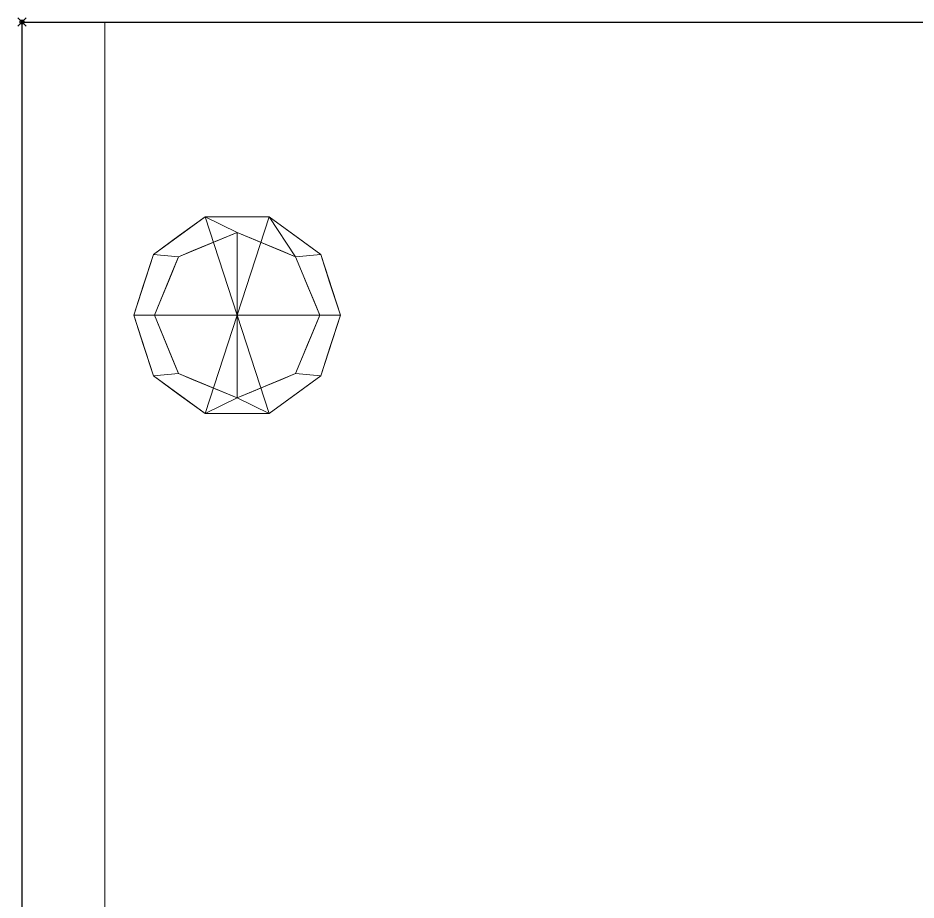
# Model space of a CAD drawing. Extents: x -1 to 433, y -517 to 92.
# Drawn here: x -1 to 216.2, y -212.4 to 1 of the extents above; entities that cross this region are included whole.
import ezdxf

# ---------------------------------------------------------------- set-up
doc = ezdxf.new("R2010")
doc.units = 0
doc.header["$PDMODE"] = 35
for name, color, linetype in [('IQ_200_2D', 1, 'Continuous'), ('IQ_200_3D', 1, 'Continuous'), ('IQ_INS_3D', 3, 'Continuous')]:
    doc.layers.add(name, color=color, linetype=linetype)

msp = doc.modelspace()

# ---------------------------------------------------------------- linework, layer by layer
at = {"layer": 'IQ_200_2D'}
for p, q in [((0, 0), (405, 0)), ((0, -515), (0, 0))]:
    msp.add_line(p, q, dxfattribs=at)
at = {"layer": 'IQ_INS_3D'}
msp.add_point((0, 0), dxfattribs=at)

# ---------------------------------------------------------------- meshes
at = {"layer": 'IQ_200_3D', "lineweight": 9}
mesh = msp.add_polyface(dxfattribs=at)
corners = [(0, 0, 896), (0, 0, 876), (0, -515, 876), (0, -515, 886), (0, -514.66, 888.59), (0, -513.66, 891), (0, -512.07, 893.07), (0, -510, 894.66), (0, -507.59, 895.66), (0, -505, 896)]
mesh.append_faces([[corners[k] for k in face] for face in [(5, 8, 3, 4)]], dxfattribs={"vtx0": -1, "vtx1": -1})
mesh.append_faces([[corners[k] for k in face] for face in [(9, 2, 3, 8)]], dxfattribs={"vtx0": -1, "vtx2": -1})
mesh.append_faces([[corners[k] for k in face] for face in [(5, 6, 7, 8), (9, 0, 1, 2)]], dxfattribs={"vtx3": -1})
mesh = msp.add_polyface(dxfattribs=at)
corners = [(405, 0, 896), (0, 0, 896), (0, -505, 896), (405, -505, 896)]
mesh.append_faces([[corners[k] for k in face] for face in [(0, 1, 2, 3)]])
mesh = msp.add_polyface(dxfattribs=at)
corners = [(405, -515, 876), (0, -515, 876), (0, 0, 876), (405, 0, 876)]
mesh.append_faces([[corners[k] for k in face] for face in [(0, 1, 2, 3)]])
mesh = msp.add_polyface(dxfattribs=at)
corners = [(405, 0, 876), (0, 0, 876), (0, 0, 896), (405, 0, 896)]
mesh.append_faces([[corners[k] for k in face] for face in [(0, 1, 2, 3)]])
mesh = msp.add_polyface(dxfattribs=at)
corners = [(0, 0, 876), (0, -515, 876), (20, -515, 876), (20, 0, 876)]
mesh.append_faces([[corners[k] for k in face] for face in [(0, 1, 2, 3)]])
mesh = msp.add_polyface(dxfattribs=at)
corners = [(20, -515, 152), (0, -515, 152), (0, 0, 152), (20, 0, 152)]
mesh.append_faces([[corners[k] for k in face] for face in [(0, 1, 2, 3)]])
mesh = msp.add_polyface(dxfattribs=at)
corners = [(20, 0, 876), (20, 0, 152), (0, 0, 152), (0, 0, 876)]
mesh.append_faces([[corners[k] for k in face] for face in [(0, 1, 2, 3)]])
mesh = msp.add_polyface(dxfattribs=at)
corners = [(0, 0, 876), (0, 0, 152), (0, -515, 152), (0, -515, 876)]
mesh.append_faces([[corners[k] for k in face] for face in [(0, 1, 2, 3)]])
mesh = msp.add_polyface(dxfattribs=at)
corners = [(20, -515, 876), (20, -515, 152), (20, 0, 152), (20, 0, 876)]
mesh.append_faces([[corners[k] for k in face] for face in [(0, 1, 2, 3)]])
mesh = msp.add_polyface(dxfattribs=at)
corners = [(20, 0, 876), (20, -475, 876), (385, -475, 876), (385, 0, 876)]
mesh.append_faces([[corners[k] for k in face] for face in [(0, 1, 2, 3)]])
mesh = msp.add_polyface(dxfattribs=at)
corners = [(385, -475, 152), (20, -475, 152), (20, 0, 152), (385, 0, 152)]
mesh.append_faces([[corners[k] for k in face] for face in [(0, 1, 2, 3)]])
mesh = msp.add_polyface(dxfattribs=at)
corners = [(385, 0, 876), (385, 0, 152), (20, 0, 152), (20, 0, 876)]
mesh.append_faces([[corners[k] for k in face] for face in [(0, 1, 2, 3)]])
mesh = msp.add_polyface(dxfattribs=at)
corners = [(20, 0, 876), (20, 0, 152), (20, -475, 152), (20, -475, 876)]
mesh.append_faces([[corners[k] for k in face] for face in [(0, 1, 2, 3)]])
mesh = msp.add_polyface(dxfattribs=at)
corners = [(52, -70.9, 152), (77, -70.9, 152), (72.23, -56.21, 152), (59.73, -47.12, 152), (44.27, -47.12, 152), (31.77, -56.21, 152), (27, -70.9, 152)]
mesh.append_faces([[corners[k] for k in face] for face in [(4, 0, 3)]], dxfattribs={"vtx0": -1, "vtx1": -1})
mesh.append_faces([[corners[k] for k in face] for face in [(2, 3, 0, 1)]], dxfattribs={"vtx1": -1})
mesh.append_faces([[corners[k] for k in face] for face in [(5, 6, 0, 4)]], dxfattribs={"vtx2": -1})
mesh = msp.add_polyface(dxfattribs=at)
corners = [(77, -70.9, 152), (77, -70.9, 60), (72.23, -56.21, 60), (59.73, -47.12, 60), (44.27, -47.12, 60), (31.77, -56.21, 60), (27, -70.9, 60), (27, -70.9, 152), (31.77, -56.21, 152), (44.27, -47.12, 152), (59.73, -47.12, 152), (72.23, -56.21, 152), (29.52, -63.15, 152), (29.39, -63.55, 60), (38.02, -51.66, 60), (38.02, -51.66, 152), (52, -47.12, 152), (52, -47.12, 60), (65.98, -51.66, 60), (65.98, -51.66, 152), (74.48, -63.15, 60), (74.61, -63.55, 152)]
mesh.append_faces([[corners[k] for k in face] for face in [(13, 12, 5), (12, 13, 7), (21, 20, 11), (20, 21, 1), (2, 11, 20)]], dxfattribs={"vtx0": -1, "vtx1": -1})
mesh.append_faces([[corners[k] for k in face] for face in [(5, 8, 15, 14), (14, 15, 9, 4), (10, 3, 17, 16), (3, 10, 19, 18), (11, 2, 18, 19), (4, 9, 16, 17)]], dxfattribs={"vtx0": -1, "vtx2": -1})
mesh.append_faces([[corners[k] for k in face] for face in [(6, 7, 13)]], dxfattribs={"vtx1": -1})
mesh.append_faces([[corners[k] for k in face] for face in [(12, 8, 5)]], dxfattribs={"vtx1": -1, "vtx2": -1})
mesh.append_faces([[corners[k] for k in face] for face in [(21, 0, 1)]], dxfattribs={"vtx2": -1})
mesh = msp.add_polyface(dxfattribs=at)
corners = [(77, -70.9, 60), (72, -70.9, 60), (66.14, -56.76, 60), (52, -50.9, 60), (37.86, -56.76, 60), (32, -70.9, 60), (27, -70.9, 60), (31.77, -56.21, 60), (44.27, -47.12, 60), (59.73, -47.12, 60), (72.23, -56.21, 60)]
mesh.append_faces([[corners[k] for k in face] for face in [(4, 7, 8, 3), (9, 2, 3, 8), (2, 9, 10)]], dxfattribs={"vtx0": -1, "vtx2": -1})
mesh.append_faces([[corners[k] for k in face] for face in [(1, 2, 10, 0)]], dxfattribs={"vtx1": -1})
mesh.append_faces([[corners[k] for k in face] for face in [(5, 6, 7, 4)]], dxfattribs={"vtx2": -1})
mesh = msp.add_polyface(dxfattribs=at)
corners = [(72, -70.9, 60), (72, -70.9, 0), (66.14, -56.76, 0), (52, -50.9, 0), (37.86, -56.76, 0), (32, -70.9, 0), (32, -70.9, 60), (37.86, -56.76, 60), (52, -50.9, 60), (66.14, -56.76, 60), (35.39, -62.72, 60), (34.93, -63.83, 0), (36.39, -60.29, 0), (44.93, -53.83, 60), (44.93, -53.83, 0), (48.46, -52.36, 0), (69.07, -63.83, 60), (69.07, -63.83, 0), (70.31, -66.81, 0), (59.07, -53.83, 0), (59.07, -53.83, 60), (55.54, -52.36, 60), (33.69, -66.81, 60), (41.39, -55.29, 0), (41.39, -55.29, 60), (48.46, -52.36, 60), (67.61, -60.29, 60), (67.61, -60.29, 0), (70.54, -67.36, 60), (62.61, -55.29, 0), (62.61, -55.29, 60), (55.54, -52.36, 0), (33.46, -67.36, 0)]
mesh.append_faces([[corners[k] for k in face] for face in [(17, 16, 18), (18, 28, 1), (22, 32, 6)]], dxfattribs={"vtx0": -1, "vtx1": -1})
mesh.append_faces([[corners[k] for k in face] for face in [(11, 22, 10), (8, 3, 15, 25), (12, 10, 7), (23, 24, 13, 14), (21, 31, 3, 8), (30, 29, 19, 20), (14, 13, 25, 15), (26, 27, 2, 9), (29, 30, 9, 2), (4, 7, 24, 23), (16, 17, 27, 26), (20, 19, 31, 21), (18, 16, 28), (22, 11, 32)]], dxfattribs={"vtx0": -1, "vtx2": -1})
mesh.append_faces([[corners[k] for k in face] for face in [(0, 1, 28), (5, 6, 32)]], dxfattribs={"vtx1": -1})
mesh.append_faces([[corners[k] for k in face] for face in [(4, 12, 7), (12, 11, 10)]], dxfattribs={"vtx1": -1, "vtx2": -1})
mesh = msp.add_polyface(dxfattribs=at)
corners = [(72, -70.9, 0), (52, -70.9, 0), (32, -70.9, 0), (37.86, -56.76, 0), (52, -50.9, 0), (66.14, -56.76, 0)]
mesh.append_faces([[corners[k] for k in face] for face in [(5, 0, 1, 4)]], dxfattribs={"vtx2": -1})
mesh.append_faces([[corners[k] for k in face] for face in [(1, 2, 3, 4)]], dxfattribs={"vtx3": -1})
mesh = msp.add_polyface(dxfattribs=at)
corners = [(52, -70.9, 152), (27, -70.9, 152), (31.77, -85.59, 152), (44.27, -94.68, 152), (59.73, -94.68, 152), (72.23, -85.59, 152), (77, -70.9, 152)]
mesh.append_faces([[corners[k] for k in face] for face in [(2, 3, 0, 1)]], dxfattribs={"vtx1": -1})
mesh.append_faces([[corners[k] for k in face] for face in [(3, 4, 0)]], dxfattribs={"vtx1": -1, "vtx2": -1})
mesh.append_faces([[corners[k] for k in face] for face in [(5, 6, 0, 4)]], dxfattribs={"vtx2": -1})
mesh = msp.add_polyface(dxfattribs=at)
corners = [(27, -70.9, 152), (27, -70.9, 60), (31.77, -85.59, 60), (44.27, -94.68, 60), (59.73, -94.68, 60), (72.23, -85.59, 60), (77, -70.9, 60), (77, -70.9, 152), (72.23, -85.59, 152), (59.73, -94.68, 152), (44.27, -94.68, 152), (31.77, -85.59, 152), (65.98, -90.14, 152), (65.98, -90.14, 60), (74.61, -78.25, 152), (74.61, -78.25, 60), (52, -94.68, 152), (52, -94.68, 60), (38.02, -90.14, 60), (38.02, -90.14, 152), (29.52, -78.65, 60), (29.39, -78.25, 152)]
mesh.append_faces([[corners[k] for k in face] for face in [(21, 20, 11), (20, 21, 1), (2, 11, 20)]], dxfattribs={"vtx0": -1, "vtx1": -1})
mesh.append_faces([[corners[k] for k in face] for face in [(15, 14, 8, 5), (17, 16, 10, 3), (9, 4, 13, 12), (12, 13, 5, 8), (19, 18, 3, 10), (4, 9, 16, 17), (18, 19, 11, 2)]], dxfattribs={"vtx0": -1, "vtx2": -1})
mesh.append_faces([[corners[k] for k in face] for face in [(21, 0, 1)]], dxfattribs={"vtx2": -1})
mesh.append_faces([[corners[k] for k in face] for face in [(15, 6, 7, 14)]], dxfattribs={"vtx3": -1})
mesh = msp.add_polyface(dxfattribs=at)
corners = [(27, -70.9, 60), (32, -70.9, 60), (37.86, -85.04, 60), (52, -90.9, 60), (66.14, -85.04, 60), (72, -70.9, 60), (77, -70.9, 60), (72.23, -85.59, 60), (59.73, -94.68, 60), (44.27, -94.68, 60), (31.77, -85.59, 60)]
mesh.append_faces([[corners[k] for k in face] for face in [(7, 4, 5, 6)]], dxfattribs={"vtx0": -1})
mesh.append_faces([[corners[k] for k in face] for face in [(8, 3, 4, 7), (3, 8, 9)]], dxfattribs={"vtx0": -1, "vtx2": -1})
mesh.append_faces([[corners[k] for k in face] for face in [(9, 10, 2, 3)]], dxfattribs={"vtx1": -1, "vtx3": -1})
mesh.append_faces([[corners[k] for k in face] for face in [(10, 0, 1, 2)]], dxfattribs={"vtx3": -1})
mesh = msp.add_polyface(dxfattribs=at)
corners = [(32, -70.9, 60), (32, -70.9, 0), (37.86, -85.04, 0), (52, -90.9, 0), (66.14, -85.04, 0), (72, -70.9, 0), (72, -70.9, 60), (66.14, -85.04, 60), (52, -90.9, 60), (37.86, -85.04, 60), (68.61, -79.08, 0), (69.07, -77.97, 60), (70.31, -74.99, 60), (59.07, -87.97, 60), (59.07, -87.97, 0), (55.54, -89.44, 0), (34.93, -77.97, 60), (34.93, -77.97, 0), (33.69, -74.99, 0), (44.93, -87.97, 0), (44.93, -87.97, 60), (48.46, -89.44, 60), (67.61, -81.51, 60), (70.31, -74.99, 0), (62.61, -86.51, 0), (62.61, -86.51, 60), (55.54, -89.44, 60), (36.39, -81.51, 60), (36.39, -81.51, 0), (33.46, -74.44, 60), (41.39, -86.51, 0), (41.39, -86.51, 60), (48.46, -89.44, 0)]
mesh.append_faces([[corners[k] for k in face] for face in [(10, 22, 4), (17, 16, 18), (18, 29, 1), (7, 4, 22), (23, 11, 10)]], dxfattribs={"vtx0": -1, "vtx1": -1})
mesh.append_faces([[corners[k] for k in face] for face in [(13, 14, 24, 25), (8, 3, 15, 26), (16, 17, 28, 27), (14, 13, 26, 15), (31, 30, 19, 20), (4, 7, 25, 24), (3, 8, 21, 32), (27, 28, 2, 9), (30, 31, 9, 2), (20, 19, 32, 21), (10, 11, 22), (18, 16, 29)]], dxfattribs={"vtx0": -1, "vtx2": -1})
mesh.append_faces([[corners[k] for k in face] for face in [(0, 1, 29)]], dxfattribs={"vtx1": -1})
mesh.append_faces([[corners[k] for k in face] for face in [(12, 11, 23)]], dxfattribs={"vtx1": -1, "vtx2": -1})
mesh.append_faces([[corners[k] for k in face] for face in [(23, 5, 6, 12)]], dxfattribs={"vtx3": -1})
mesh = msp.add_polyface(dxfattribs=at)
corners = [(32, -70.9, 0), (52, -70.9, 0), (72, -70.9, 0), (66.14, -85.04, 0), (52, -90.9, 0), (37.86, -85.04, 0)]
mesh.append_faces([[corners[k] for k in face] for face in [(3, 4, 1, 2)]], dxfattribs={"vtx1": -1})
mesh.append_faces([[corners[k] for k in face] for face in [(5, 0, 1, 4)]], dxfattribs={"vtx2": -1})

doc.saveas('drawing.dxf')
